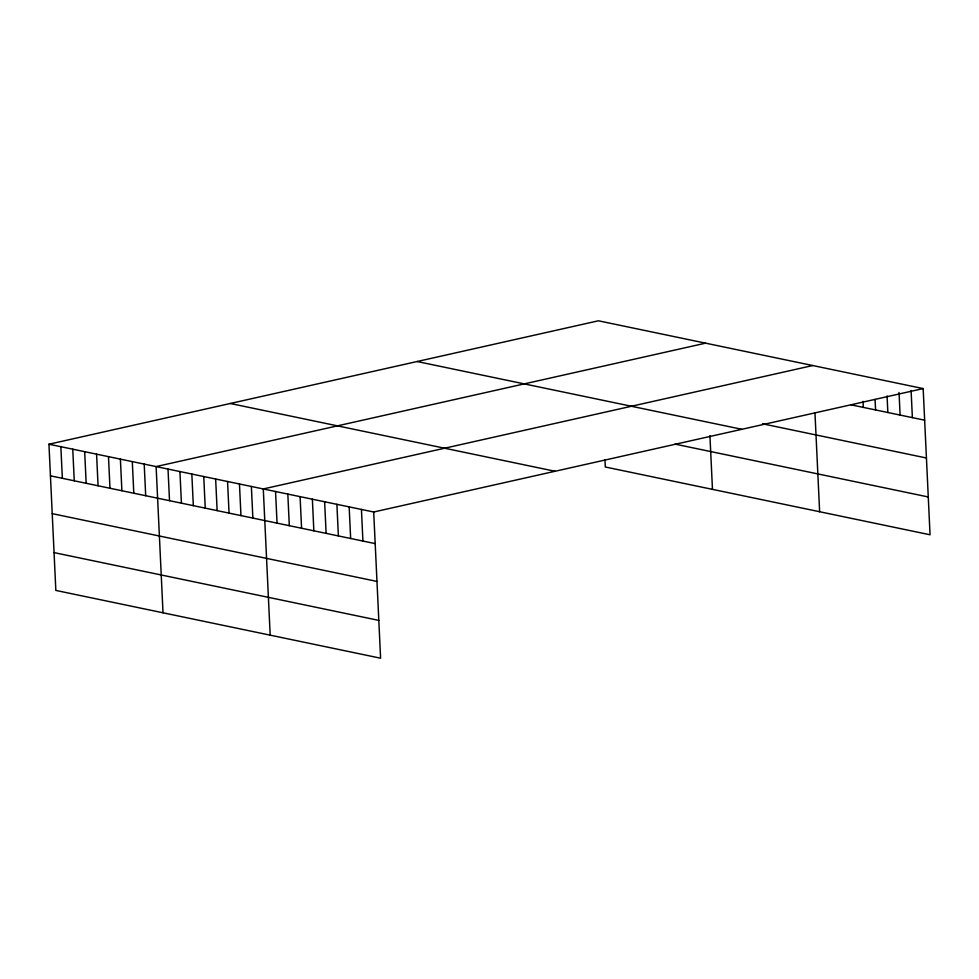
<?xml version="1.0" encoding="UTF-8"?>
<svg xmlns="http://www.w3.org/2000/svg" width="979" height="979" viewBox="0 0 979 979"><rect width="100%" height="100%" fill="white"/><g stroke="black" fill="none" stroke-linecap="round" stroke-linejoin="round"><path stroke-width="1.47" d="M48.95 444.221L373.697 512.005L380.598 658.206L55.84 590.423L48.95 444.221L598.402 320.794L923.16 388.577L930.05 534.779L605.303 466.995L604.961 459.726M705.578 343.164L156.114 466.579L163.016 612.793M812.741 365.534L263.29 488.949L270.18 635.163M373.697 512.005L923.16 388.577M851.032 404.829L924.641 420.187M762.433 423.772L926.428 458.001M417.091 361.52L741.837 429.304M674.959 444.099L928.263 496.965M230.273 403.483L555.02 471.266M50.443 475.831L375.19 543.614M52.23 513.645L376.976 581.428M54.065 552.609L378.812 620.392M911.094 390.535L912.379 417.629M899.04 392.481L900.105 415.072M887.06 395.944L887.843 412.502M875.079 399.408L875.569 409.944M863.025 401.366L863.307 407.386M814.981 413.138L819.631 511.736M709.934 435.679L712.467 489.365M361.435 509.435L362.915 541.044M349.16 506.877L350.653 538.487M336.898 504.32L338.379 535.929M324.624 501.762L326.117 533.371M312.362 499.192L313.843 530.802M300.088 496.634L301.581 528.244M287.826 494.077L289.307 525.686M275.552 491.519L277.045 523.129M251.37 486.465L252.863 518.075M239.463 483.981L240.956 515.59M227.556 481.497L229.049 513.106M215.649 479.012L217.142 510.622M203.742 476.528L205.235 508.138M191.835 474.044L193.328 505.653M179.928 471.56L181.421 503.169M168.021 469.076L169.514 500.685M144.207 464.095L145.7 495.704M132.3 461.611L133.793 493.22M120.393 459.127L121.885 490.736M108.485 456.642L109.978 488.252M96.578 454.158L98.071 485.768M84.671 451.674L86.164 483.283M72.764 449.19L74.257 480.799M60.857 446.705L62.35 478.315"/></g></svg>
